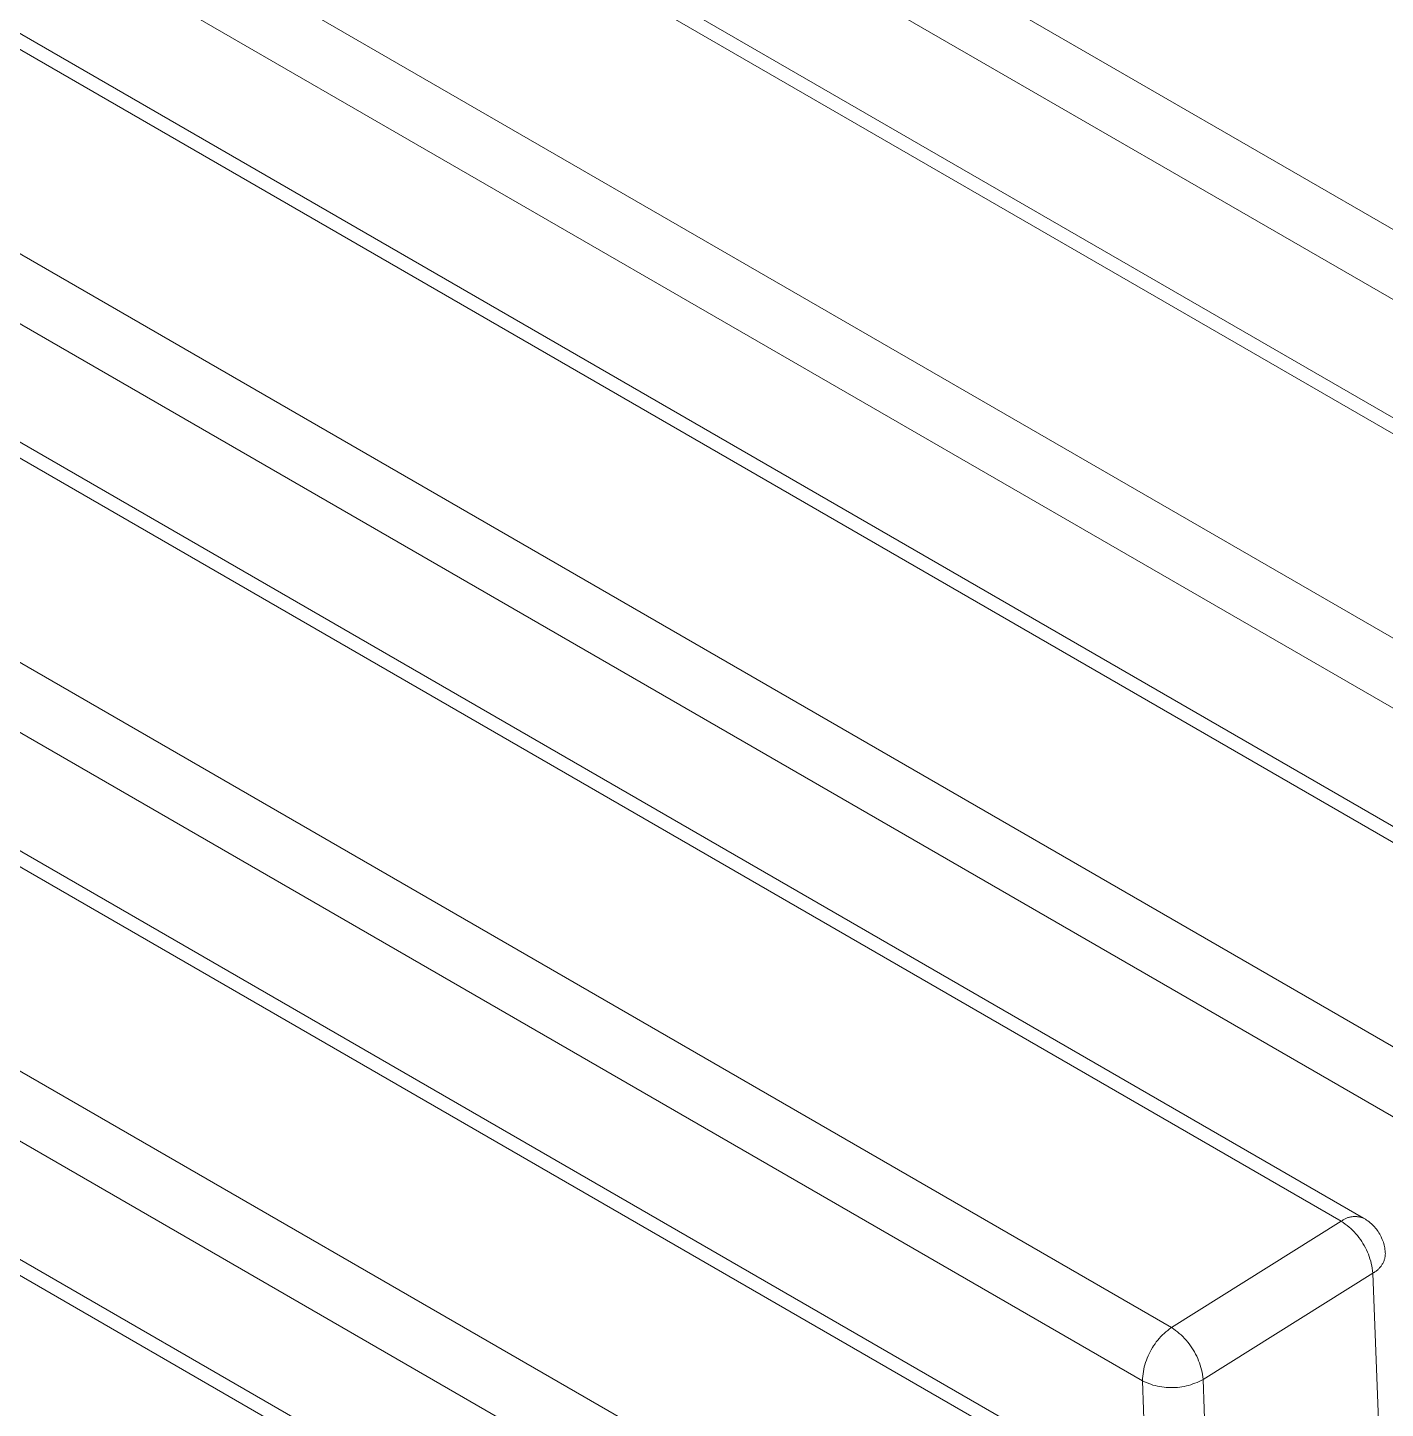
# Model space of a CAD drawing. Header units: millimetres. Extents: x -30 to 4992, y -440 to 3111.
# Drawn here: x 1460.3 to 1564.2, y 262.8 to 368.5 of the extents above; entities that cross this region are included whole.
import ezdxf

# ---------------------------------------------------------------- set-up
doc = ezdxf.new("R2010")
doc.units = ezdxf.units.MM
doc.layers.add('ZANO_R', color=7, linetype='Continuous', lineweight=0)

msp = doc.modelspace()

# ---------------------------------------------------------------- linework, layer by layer
at = {"layer": 'ZANO_R'}
for p, q in [((794.45, 797.79), (1625.8, 317.81)), ((1623.58, 313.73), (792.23, 793.71)), ((1612.81, 309.67), (781.46, 789.65)), ((783.21, 789.87), (1614.52, 309.91)), ((768.46, 781.52), (1599.81, 301.54)), ((1597.59, 297.46), (766.24, 777.44)), ((757.23, 773.6), (1588.53, 293.64)), ((1586.82, 293.4), (755.47, 773.38)), ((742.48, 765.25), (1573.83, 285.27)), ((1571.61, 281.19), (740.26, 761.17)), ((1560.84, 277.13), (729.49, 757.11)), ((731.24, 757.32), (1562.55, 277.37)), ((716.49, 748.98), (1547.84, 269)), ((1545.62, 264.92), (714.27, 744.9)), ((1534.85, 260.86), (703.5, 740.84)), ((705.26, 741.05), (1536.56, 261.1)), ((690.51, 732.71), (1521.86, 252.72)), ((1519.64, 248.65), (688.29, 728.63)), ((1508.86, 244.59), (677.51, 724.57)), ((679.27, 724.78), (1510.58, 244.83)), ((1547.84, 269), (1560.84, 277.13)), ((1560.84, 277.13), (1560.88, 277.17)), ((1560.84, 277.13), (1560.99, 277.03)), ((1560.88, 277.17), (1560.93, 277.2)), ((1560.93, 277.2), (1560.98, 277.23)), ((1560.98, 277.23), (1561.03, 277.26)), ((1560.99, 277.03), (1561.14, 276.92)), ((1561.03, 277.26), (1561.08, 277.29)), ((1561.08, 277.29), (1561.13, 277.32)), ((1561.13, 277.32), (1561.18, 277.34)), ((1561.14, 276.92), (1561.29, 276.81)), ((1561.18, 277.34), (1561.24, 277.37)), ((1561.24, 277.37), (1561.29, 277.39)), ((1561.29, 277.39), (1561.34, 277.41)), ((1561.34, 277.41), (1561.4, 277.42)), ((1561.4, 277.42), (1561.46, 277.44)), ((1561.46, 277.44), (1561.51, 277.45)), ((1561.51, 277.45), (1561.57, 277.47)), ((1561.57, 277.47), (1561.63, 277.48)), ((1561.63, 277.48), (1561.68, 277.48)), ((1561.68, 277.48), (1561.74, 277.49)), ((1561.74, 277.49), (1561.8, 277.49)), ((1561.8, 277.49), (1561.86, 277.5)), ((1561.86, 277.5), (1561.92, 277.5)), ((1561.92, 277.5), (1561.97, 277.49)), ((1561.97, 277.49), (1562.03, 277.49)), ((1562.03, 277.49), (1562.09, 277.48)), ((1562.09, 277.48), (1562.15, 277.48)), ((1562.15, 277.48), (1562.2, 277.47)), ((1562.2, 277.47), (1562.26, 277.45)), ((1562.26, 277.45), (1562.32, 277.44)), ((1562.32, 277.44), (1562.37, 277.43)), ((1562.37, 277.43), (1562.43, 277.41)), ((1562.43, 277.41), (1562.48, 277.39)), ((1562.48, 277.39), (1562.54, 277.37)), ((1562.54, 277.37), (1562.59, 277.34)), ((1562.59, 277.34), (1562.69, 277.28)), ((1562.69, 277.28), (1562.78, 277.22)), ((1562.78, 277.22), (1562.88, 277.16)), ((1562.88, 277.16), (1562.97, 277.09)), ((1562.97, 277.09), (1563.05, 277.02)), ((1563.05, 277.02), (1563.14, 276.94)), ((1563.14, 276.94), (1563.22, 276.86)), ((1563.22, 276.86), (1563.3, 276.78)), ((1561.29, 276.81), (1561.43, 276.69)), ((1561.43, 276.69), (1561.57, 276.57)), ((1561.57, 276.57), (1561.7, 276.44)), ((1561.7, 276.44), (1561.83, 276.31)), ((1561.83, 276.31), (1561.95, 276.17)), ((1561.95, 276.17), (1562.07, 276.03)), ((1562.07, 276.03), (1562.19, 275.88)), ((1562.19, 275.88), (1562.3, 275.74)), ((1563.3, 276.78), (1563.38, 276.7)), ((1563.38, 276.7), (1563.45, 276.61)), ((1563.45, 276.61), (1563.53, 276.53)), ((1563.53, 276.53), (1563.59, 276.44)), ((1563.59, 276.44), (1563.66, 276.34)), ((1563.66, 276.34), (1563.72, 276.25)), ((1563.72, 276.25), (1563.78, 276.15)), ((1563.78, 276.15), (1563.83, 276.05)), ((1563.83, 276.05), (1563.88, 275.95)), ((1563.88, 275.95), (1563.93, 275.85)), ((1563.93, 275.85), (1563.98, 275.74)), ((1562.3, 275.74), (1562.4, 275.58)), ((1562.4, 275.58), (1562.5, 275.43)), ((1562.5, 275.43), (1562.59, 275.27)), ((1562.59, 275.27), (1562.68, 275.1)), ((1562.68, 275.1), (1562.76, 274.94)), ((1562.76, 274.94), (1562.84, 274.77)), ((1562.84, 274.77), (1562.91, 274.6)), ((1563.98, 275.74), (1564.02, 275.64)), ((1564.02, 275.64), (1564.06, 275.53)), ((1564.06, 275.53), (1564.09, 275.42)), ((1564.09, 275.42), (1564.12, 275.31)), ((1564.12, 275.31), (1564.14, 275.2)), ((1564.14, 275.2), (1564.17, 275.09)), ((1564.17, 275.09), (1564.18, 274.98)), ((1564.18, 274.98), (1564.2, 274.87)), ((1564.2, 274.87), (1564.21, 274.75)), ((1564.21, 274.75), (1564.22, 274.64)), ((1562.91, 274.6), (1562.98, 274.43)), ((1562.98, 274.43), (1563.03, 274.25)), ((1563.03, 274.25), (1563.09, 274.07)), ((1563.09, 274.07), (1563.13, 273.9)), ((1563.13, 273.9), (1563.17, 273.72)), ((1563.17, 273.72), (1563.21, 273.53)), ((1563.88, 273.7), (1563.85, 273.65)), ((1563.92, 273.75), (1563.88, 273.7)), ((1563.95, 273.8), (1563.92, 273.75)), ((1563.98, 273.85), (1563.95, 273.8)), ((1564.01, 273.9), (1563.98, 273.85)), ((1564.04, 273.95), (1564.01, 273.9)), ((1564.06, 274.01), (1564.04, 273.95)), ((1564.09, 274.06), (1564.06, 274.01)), ((1564.11, 274.12), (1564.09, 274.06)), ((1564.13, 274.17), (1564.11, 274.12)), ((1564.15, 274.23), (1564.13, 274.17)), ((1564.16, 274.29), (1564.15, 274.23)), ((1564.18, 274.35), (1564.16, 274.29)), ((1564.19, 274.4), (1564.18, 274.35)), ((1564.2, 274.46), (1564.19, 274.4)), ((1564.21, 274.52), (1564.2, 274.46)), ((1564.22, 274.64), (1564.21, 274.58)), ((1564.21, 274.58), (1564.21, 274.52)), ((1563.26, 273.17), (1550.26, 265.03)), ((1563.21, 273.53), (1563.23, 273.35)), ((1563.23, 273.35), (1563.26, 273.17)), ((1563.31, 273.2), (1563.26, 273.17)), ((1563.81, 258.48), (1563.26, 273.17)), ((1563.36, 273.22), (1563.31, 273.2)), ((1563.41, 273.26), (1563.36, 273.22)), ((1563.46, 273.29), (1563.41, 273.26)), ((1563.51, 273.32), (1563.46, 273.29)), ((1563.56, 273.36), (1563.51, 273.32)), ((1563.6, 273.4), (1563.56, 273.36)), ((1563.65, 273.44), (1563.6, 273.4)), ((1563.69, 273.48), (1563.65, 273.44)), ((1563.73, 273.52), (1563.69, 273.48)), ((1563.77, 273.56), (1563.73, 273.52)), ((1563.81, 273.61), (1563.77, 273.56)), ((1563.85, 273.65), (1563.81, 273.61)), ((1547.03, 268.3), (1547.16, 268.43)), ((1547.16, 268.43), (1547.28, 268.55)), ((1547.28, 268.55), (1547.42, 268.67)), ((1547.42, 268.67), (1547.56, 268.78)), ((1547.56, 268.78), (1547.7, 268.89)), ((1547.7, 268.89), (1547.84, 269)), ((1547.84, 269), (1548, 268.89)), ((1548, 268.89), (1548.15, 268.78)), ((1548.15, 268.78), (1548.29, 268.67)), ((1548.29, 268.67), (1548.43, 268.55)), ((1548.43, 268.55), (1548.57, 268.43)), ((1548.57, 268.43), (1548.71, 268.3)), ((1546.29, 267.3), (1546.38, 267.46)), ((1546.38, 267.46), (1546.47, 267.61)), ((1546.47, 267.61), (1546.58, 267.75)), ((1546.58, 267.75), (1546.68, 267.9)), ((1546.68, 267.9), (1546.79, 268.04)), ((1546.79, 268.04), (1546.91, 268.17)), ((1546.91, 268.17), (1547.03, 268.3)), ((1548.71, 268.3), (1548.84, 268.17)), ((1548.84, 268.17), (1548.96, 268.03)), ((1548.96, 268.03), (1549.08, 267.89)), ((1549.08, 267.89), (1549.19, 267.75)), ((1549.19, 267.75), (1549.3, 267.6)), ((1549.3, 267.6), (1549.41, 267.45)), ((1549.41, 267.45), (1549.51, 267.29)), ((1545.81, 266.15), (1545.86, 266.32)), ((1545.86, 266.32), (1545.92, 266.49)), ((1545.92, 266.49), (1545.98, 266.66)), ((1545.98, 266.66), (1546.05, 266.82)), ((1546.05, 266.82), (1546.12, 266.99)), ((1546.12, 266.99), (1546.2, 267.15)), ((1546.2, 267.15), (1546.29, 267.3)), ((1549.51, 267.29), (1549.6, 267.13)), ((1549.6, 267.13), (1549.69, 266.97)), ((1549.69, 266.97), (1549.77, 266.8)), ((1549.77, 266.8), (1549.85, 266.64)), ((1549.85, 266.64), (1549.92, 266.46)), ((1549.92, 266.46), (1549.98, 266.29)), ((1549.98, 266.29), (1550.04, 266.12)), ((1545.63, 265.1), (1545.64, 265.28)), ((1545.64, 265.28), (1545.66, 265.45)), ((1545.66, 265.45), (1545.69, 265.63)), ((1545.69, 265.63), (1545.72, 265.81)), ((1545.72, 265.81), (1545.76, 265.98)), ((1545.76, 265.98), (1545.81, 266.15)), ((1550.04, 266.12), (1550.09, 265.94)), ((1550.09, 265.94), (1550.14, 265.76)), ((1550.14, 265.76), (1550.18, 265.58)), ((1550.18, 265.58), (1550.21, 265.4)), ((1550.21, 265.4), (1550.24, 265.22)), ((1545.62, 264.92), (1545.63, 265.1)), ((1545.78, 264.85), (1545.62, 264.92)), ((1546.17, 250.23), (1545.62, 264.92)), ((1545.93, 264.78), (1545.78, 264.85)), ((1546.1, 264.71), (1545.93, 264.78)), ((1546.26, 264.66), (1546.1, 264.71)), ((1546.42, 264.6), (1546.26, 264.66)), ((1546.59, 264.56), (1546.42, 264.6)), ((1546.76, 264.52), (1546.59, 264.56)), ((1546.93, 264.48), (1546.76, 264.52)), ((1547.1, 264.45), (1546.93, 264.48)), ((1547.27, 264.43), (1547.1, 264.45)), ((1547.44, 264.41), (1547.27, 264.43)), ((1547.61, 264.4), (1547.44, 264.41)), ((1547.78, 264.4), (1547.61, 264.4)), ((1547.96, 264.4), (1547.78, 264.4)), ((1548.13, 264.41), (1547.96, 264.4)), ((1548.3, 264.42), (1548.13, 264.41)), ((1548.47, 264.44), (1548.3, 264.42)), ((1548.64, 264.46), (1548.47, 264.44)), ((1548.81, 264.49), (1548.64, 264.46)), ((1548.98, 264.53), (1548.81, 264.49)), ((1549.15, 264.57), (1548.98, 264.53)), ((1549.31, 264.62), (1549.15, 264.57)), ((1549.48, 264.68), (1549.31, 264.62)), ((1549.64, 264.74), (1549.48, 264.68)), ((1549.8, 264.8), (1549.64, 264.74)), ((1549.96, 264.87), (1549.8, 264.8)), ((1550.11, 264.95), (1549.96, 264.87)), ((1550.26, 265.03), (1550.11, 264.95)), ((1550.24, 265.22), (1550.26, 265.03)), ((1550.26, 265.03), (1550.81, 250.35))]:
    msp.add_line(p, q, dxfattribs=at)

doc.saveas('drawing.dxf')
